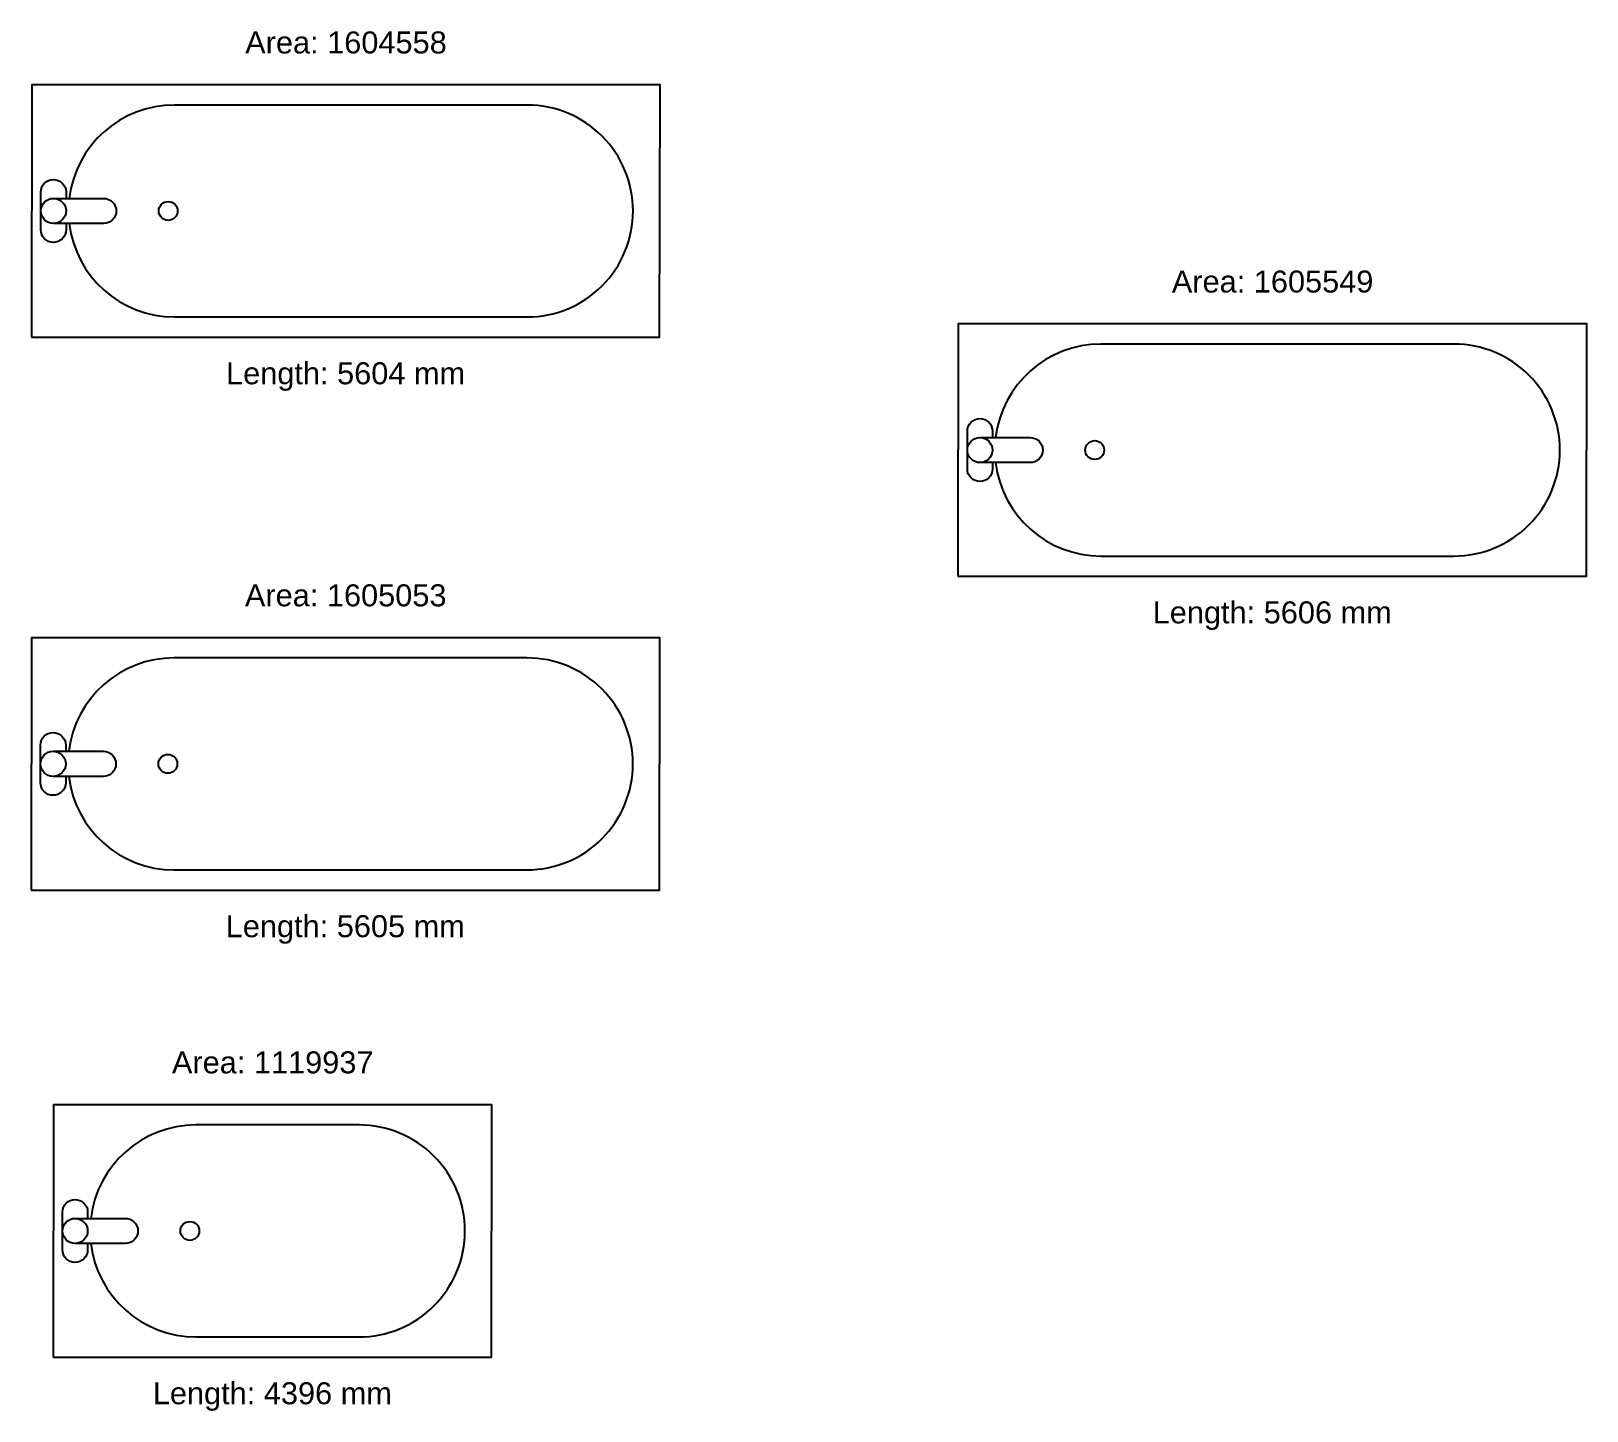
# Model space of a CAD drawing. Header units: inches. Extents: x -1004 to 3948, y -2050 to 2339.
import ezdxf
from ezdxf.enums import TextEntityAlignment as Align

# ---------------------------------------------------------------- set-up
doc = ezdxf.new("R2010")
doc.units = ezdxf.units.IN
doc.header["$MEASUREMENT"] = 0
doc.styles.get("Standard").update_dxf_attribs({"font": 'arial.ttf'})

# ---------------------------------------------------------------- blocks, each defined once
blk = doc.blocks.new('actions')
blk.add_lwpolyline([(-1016.5, -401.4), (983.5, -401.4), (984.8, 401.2), (-1015.2, 401.2)], close=True)
for points in [[(-896.4, -40, 0.379786), (-561.8, -337.1), (561.8, -337.1, 0.414214), (898.8, 0), (898.8, 0, 0.414214), (561.8, 337.1), (-561.8, 337.1, 0.379786), (-896.4, 40)], [(-906.5, -40), (-906.5, -60, -0.414214), (-946.5, -100), (-946.5, -100, -0.414214), (-986.5, -60), (-986.5, 60, -0.414214), (-946.5, 100), (-946.5, 100, -0.414214), (-906.5, 60), (-906.5, 40)], [(-946.5, 40), (-786.5, 40, -0.414214), (-746.5, 0), (-746.5, 0, -0.414214), (-786.5, -40), (-946.5, -40)]]:
    blk.add_lwpolyline(points, format="xyb")
for centre, radius in [((-946.5, 0), 40), ((-581.2, 0), 30)]:
    blk.add_circle(centre, radius)
at = {"color": 6, "flags": 8}
for tag, p in [('AREA', (-15.2, 501.2)), ('LENGTH', (-16.5, -551.4))]:
    blk.add_attdef(tag, text='', height=70, dxfattribs=at).set_placement(p, align=Align.CENTER)
blk = doc.blocks.new('*U9')
blk.add_lwpolyline([(-17.1, -401.4), (1982.3, -401.4), (1983.5, 401.2), (-15.8, 401.2)], close=True)
for points in [[(103, -40, 0.379786), (437.6, -337.1), (1560.5, -337.1, 0.414214), (1897.6, 0), (1897.6, 0, 0.414214), (1560.5, 337.1), (437.6, 337.1, 0.379786), (103, 40)], [(92.8, -40), (92.8, -60, -0.414214), (52.8, -100), (52.8, -100, -0.414214), (12.8, -60), (12.8, 60, -0.414214), (52.8, 100), (52.8, 100, -0.414214), (92.8, 60), (92.8, 40)], [(52.8, 40), (212.8, 40, -0.414214), (252.8, 0), (252.8, 0, -0.414214), (212.8, -40), (52.8, -40)]]:
    blk.add_lwpolyline(points, format="xyb")
for centre, radius in [((52.8, 0), 40), ((418.1, 0), 30)]:
    blk.add_circle(centre, radius)
at = {"color": 6, "flags": 8}
for tag, p in [('AREA', (983.9, 501.2)), ('LENGTH', (982.6, -551.4))]:
    blk.add_attdef(tag, text='', height=70, dxfattribs=at).set_placement(p, align=Align.CENTER)
blk = doc.blocks.new('*U11')
blk.add_lwpolyline([(-2001.2, -401.4), (-0.6, -401.4), (0.6, 401.2), (-2000, 401.2)], close=True)
for points in [[(-1881.2, -40, 0.379786), (-1546.5, -337.1), (-422.4, -337.1, 0.414214), (-85.4, 0), (-85.4, 0, 0.414214), (-422.4, 337.1), (-1546.5, 337.1, 0.379786), (-1881.2, 40)], [(-1891.3, -40), (-1891.3, -60, -0.414214), (-1931.3, -100), (-1931.3, -100, -0.414214), (-1971.3, -60), (-1971.3, 60, -0.414214), (-1931.3, 100), (-1931.3, 100, -0.414214), (-1891.3, 60), (-1891.3, 40)], [(-1931.3, 40), (-1771.3, 40, -0.414214), (-1731.3, 0), (-1731.3, 0, -0.414214), (-1771.3, -40), (-1931.3, -40)]]:
    blk.add_lwpolyline(points, format="xyb")
for centre, radius in [((-1931.3, 0), 40), ((-1566, 0), 30)]:
    blk.add_circle(centre, radius)
at = {"color": 6, "flags": 8}
for tag, p in [('AREA', (-999.7, 501.2)), ('LENGTH', (-1000.9, -551.4))]:
    blk.add_attdef(tag, text='', height=70, dxfattribs=at).set_placement(p, align=Align.CENTER)
blk = doc.blocks.new('*U13')
blk.add_lwpolyline([(-1016.5, -401.4), (379.1, -401.4), (380.3, 401.2), (-1015.2, 401.2)], close=True)
for points in [[(-896.4, -40, 0.379786), (-561.8, -337.1), (-42.7, -337.1, 0.414214), (294.3, 0), (294.3, 0, 0.414214), (-42.7, 337.1), (-561.8, 337.1, 0.379786), (-896.4, 40)], [(-906.5, -40), (-906.5, -60, -0.414214), (-946.5, -100), (-946.5, -100, -0.414214), (-986.5, -60), (-986.5, 60, -0.414214), (-946.5, 100), (-946.5, 100, -0.414214), (-906.5, 60), (-906.5, 40)], [(-946.5, 40), (-786.5, 40, -0.414214), (-746.5, 0), (-746.5, 0, -0.414214), (-786.5, -40), (-946.5, -40)]]:
    blk.add_lwpolyline(points, format="xyb")
for centre, radius in [((-946.5, 0), 40), ((-581.2, 0), 30)]:
    blk.add_circle(centre, radius)
at = {"color": 6, "flags": 8}
for tag, p in [('AREA', (-317.5, 501.2)), ('LENGTH', (-318.7, -551.4))]:
    blk.add_attdef(tag, text='', height=70, dxfattribs=at).set_placement(p, align=Align.CENTER)

msp = doc.modelspace()

# ---------------------------------------------------------------- block references
ref = msp.add_blockref('*U9', (-985.6, 1767.1))
ref.add_attrib('AREA', 'Area: 1604558', dxfattribs={"color": 6, "height": 70}).set_placement((-1.7, 2268.2), align=Align.CENTER)
ref.add_attrib('LENGTH', 'Length: 5604 mm', dxfattribs={"color": 6, "height": 70}).set_placement((-2.9, 1215.7), align=Align.CENTER)
ref = msp.add_blockref('*U11', (3947.3, 1006.4))
ref.add_attrib('AREA', 'Area: 1605549', dxfattribs={"color": 6, "height": 70}).set_placement((2947.6, 1507.6), align=Align.CENTER)
ref.add_attrib('LENGTH', 'Length: 5606 mm', dxfattribs={"color": 6, "height": 70}).set_placement((2946.4, 455), align=Align.CENTER)
ref = msp.add_blockref('actions', (12.6, 8))
ref.add_attrib('AREA', 'Area: 1605053', dxfattribs={"color": 6, "height": 70}).set_placement((-2.6, 509.2), align=Align.CENTER)
ref.add_attrib('LENGTH', 'Length: 5605 mm', dxfattribs={"color": 6, "height": 70}).set_placement((-3.9, -543.4), align=Align.CENTER)
ref = msp.add_blockref('*U13', (82.6, -1477.9))
ref.add_attrib('AREA', 'Area: 1119937', dxfattribs={"color": 6, "height": 70}).set_placement((-234.9, -976.7), align=Align.CENTER)
ref.add_attrib('LENGTH', 'Length: 4396 mm', dxfattribs={"color": 6, "height": 70}).set_placement((-236.1, -2029.3), align=Align.CENTER)

doc.saveas('drawing.dxf')
